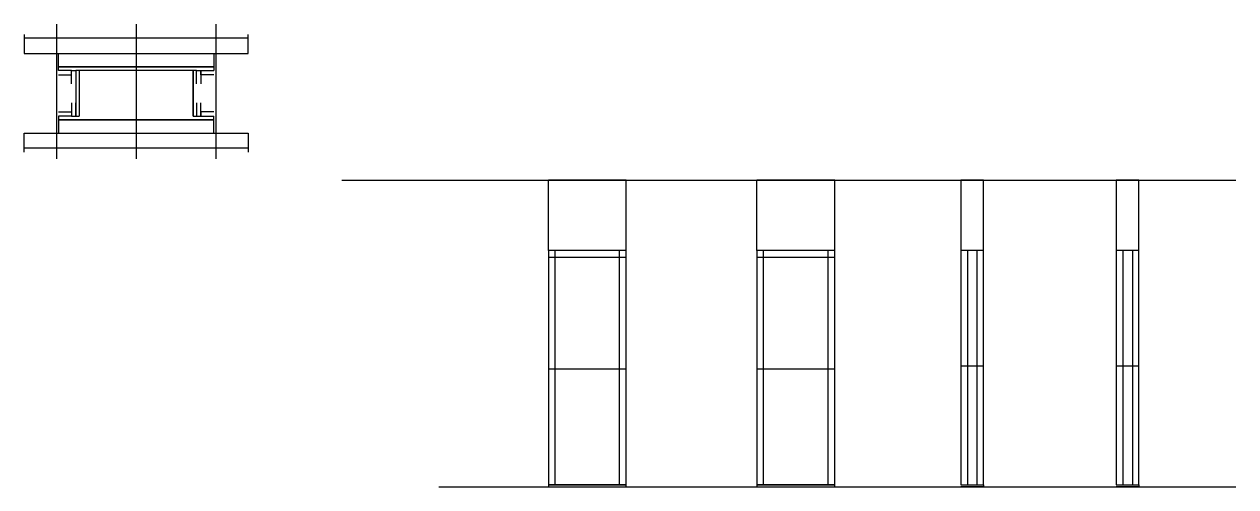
# Model space of a CAD drawing. Header units: metres. Extents: x 1940 to 3217, y 10832 to 11320.
import ezdxf

# ---------------------------------------------------------------- set-up
doc = ezdxf.new("R2010")
doc.units = ezdxf.units.M
for name, color, linetype in [('CHAPA', 7, 'Continuous'), ('COTA', 7, 'Continuous'), ('Hachura', 7, 'Continuous'), ('Madeira', 7, 'Continuous'), ('Nível', 7, 'Continuous'), ('Painéis', 7, 'Continuous'), ('Perfil Metálico', 7, 'Continuous'), ('SARR_2.2x7', 7, 'Continuous'), ('SARRAFO', 7, 'Continuous')]:
    doc.layers.add(name, color=color, linetype=linetype)

msp = doc.modelspace()

# ---------------------------------------------------------------- linework, layer by layer
at = {"layer": 'CHAPA', "color": 7, "lineweight": 25}
for points in [[(1975.9, 11271), (1975.9, 11275), (2139.9, 11275), (2139.9, 11271)], [(1975.9, 11271), (1975.9, 11275), (2139.9, 11275), (2139.9, 11271)], [(1997.9, 11271), (1994.3, 11271), (1994.3, 11223), (1997.9, 11223)], [(1997.9, 11271), (1994.3, 11271), (1994.3, 11223), (1997.9, 11223)], [(2121.5, 11271), (2117.9, 11271), (2117.9, 11223), (2121.5, 11223)], [(2121.5, 11271), (2117.9, 11271), (2117.9, 11223), (2121.5, 11223)], [(1975.9, 11223), (1975.9, 11219), (2139.9, 11219), (2139.9, 11223)], [(1975.9, 11223), (1975.9, 11219), (2139.9, 11219), (2139.9, 11223)]]:
    msp.add_lwpolyline(points, dxfattribs=at)
at = {"layer": 'COTA', "color": 7, "lineweight": 25}
for p, q in [((2574.3, 11155.3), (2492.3, 11155.3)), ((2492.3, 11081.3), (2492.3, 11155.3)), ((2574.3, 11081.3), (2574.3, 11155.3)), ((2794, 11155.3), (2712, 11155.3)), ((2712, 11081.3), (2712, 11155.3)), ((2794, 11081.3), (2794, 11155.3))]:
    msp.add_line(p, q, dxfattribs=at)
for points in [[(2950.9, 11081.3), (2950.9, 11155.3), (2926.9, 11155.3), (2926.9, 11081.3)], [(3114.7, 11081.3), (3114.7, 11155.3), (3090.7, 11155.3), (3090.7, 11081.3)]]:
    msp.add_lwpolyline(points, dxfattribs=at)
at = {"layer": 'Hachura', "color": 7, "lineweight": 25}
for p, q in [((1973.9, 11319.8), (1973.9, 11178)), ((2057.9, 11319.8), (2057.9, 11178)), ((2141.9, 11319.8), (2141.9, 11178))]:
    msp.add_line(p, q, dxfattribs=at)
at = {"layer": 'Madeira', "color": 7, "lineweight": 25}
for points in [[(2139.9, 11289), (2139.9, 11275), (1975.9, 11275), (1975.9, 11289)], [(2139.9, 11205), (2139.9, 11219), (1975.9, 11219), (1975.9, 11205)]]:
    msp.add_lwpolyline(points, dxfattribs=at)
at = {"layer": 'Nível', "color": 7, "lineweight": 25}
for p, q in [((2274.7, 11155.3), (3216.7, 11155.3)), ((2376.8, 10832.3), (3216.7, 10832.3))]:
    msp.add_line(p, q, dxfattribs=at)
at = {"layer": 'Painéis', "color": 7, "lineweight": 25}
for p, q in [((2492.3, 11081.3), (2492.3, 10832.3)), ((2574.3, 11081.3), (2492.3, 11081.3)), ((2574.3, 10832.3), (2574.3, 11081.3)), ((2712, 11081.3), (2712, 10832.3)), ((2794, 11081.3), (2712, 11081.3)), ((2794, 10832.3), (2794, 11081.3)), ((2926.9, 11081.3), (2926.9, 10834.3)), ((2950.9, 11081.3), (2926.9, 11081.3)), ((2950.9, 10834.3), (2950.9, 11081.3)), ((3090.7, 11081.3), (3090.7, 10834.3)), ((3114.7, 11081.3), (3090.7, 11081.3)), ((3114.7, 10834.3), (3114.7, 11081.3)), ((2574.3, 10956.3), (2492.3, 10956.3)), ((2794, 10956.3), (2712, 10956.3)), ((2950.9, 10959.3), (2926.9, 10959.3)), ((3114.7, 10959.3), (3090.7, 10959.3)), ((2492.3, 10834.3), (2574.3, 10834.3)), ((2712, 10834.3), (2794, 10834.3)), ((2926.9, 10834.3), (2950.9, 10834.3)), ((3090.7, 10834.3), (3114.7, 10834.3))]:
    msp.add_line(p, q, dxfattribs=at)
for points in [[(2117.9, 11223), (2117.9, 11271), (1997.9, 11271), (1997.9, 11223)], [(2574.3, 10834.3), (2492.3, 10834.3), (2492.3, 10832.3), (2574.3, 10832.3)], [(2794, 10834.3), (2712, 10834.3), (2712, 10832.3), (2794, 10832.3)], [(2926.9, 10834.3), (2950.9, 10834.3), (2950.9, 10832.3), (2926.9, 10832.3)], [(3090.7, 10834.3), (3114.7, 10834.3), (3114.7, 10832.3), (3090.7, 10832.3)]]:
    msp.add_lwpolyline(points, dxfattribs=at)
at = {"layer": 'Perfil Metálico', "color": 7, "lineweight": 25}
for points in [[(1939.9, 11309), (1939.9, 11289), (2175.9, 11289), (2175.9, 11309)], [(2175.9, 11293), (2175.9, 11305), (1939.9, 11305), (1939.9, 11293)], [(1939.9, 11185), (1939.9, 11205), (2175.9, 11205), (2175.9, 11185)], [(2175.9, 11201), (2175.9, 11189), (1939.9, 11189), (1939.9, 11201)]]:
    msp.add_lwpolyline(points, dxfattribs=at)
at = {"layer": 'SARR_2.2x7', "color": 7, "lineweight": 25}
for p, q in [((2492.3, 11074.3), (2574.3, 11074.3)), ((2499.3, 10956.3), (2499.3, 11081.3)), ((2567.3, 10956.3), (2567.3, 11081.3)), ((2712, 11074.3), (2794, 11074.3)), ((2719, 10956.3), (2719, 11081.3)), ((2787, 10956.3), (2787, 11081.3)), ((2933.9, 11081.3), (2933.9, 10834.3)), ((2943.9, 11081.3), (2943.9, 10834.3)), ((3097.7, 11081.3), (3097.7, 10834.3)), ((3107.7, 11081.3), (3107.7, 10834.3)), ((2499.3, 10834.3), (2499.3, 10956.3)), ((2567.3, 10834.3), (2567.3, 10956.3)), ((2719, 10834.3), (2719, 10956.3)), ((2787, 10834.3), (2787, 10956.3)), ((2499.3, 10834.3), (2499.3, 10834.3)), ((2567.3, 10834.3), (2567.3, 10834.3)), ((2719, 10834.3), (2719, 10834.3)), ((2787, 10834.3), (2787, 10834.3))]:
    msp.add_line(p, q, dxfattribs=at)
at = {"layer": 'SARRAFO', "color": 7, "lineweight": 25}
for points in [[(1975.9, 11266.6), (1989.9, 11266.6), (1989.9, 11271), (1975.9, 11271)], [(1989.9, 11257), (1989.9, 11271), (1994.3, 11271), (1994.3, 11257)], [(2121.5, 11257), (2121.5, 11271), (2125.9, 11271), (2125.9, 11257)], [(2139.9, 11266.6), (2125.9, 11266.6), (2125.9, 11271), (2139.9, 11271)], [(1989.9, 11237), (1989.9, 11223), (1994.3, 11223), (1994.3, 11237)], [(2121.5, 11237), (2121.5, 11223), (2125.9, 11223), (2125.9, 11237)], [(1975.9, 11227.4), (1989.9, 11227.4), (1989.9, 11223), (1975.9, 11223)], [(2139.9, 11227.4), (2125.9, 11227.4), (2125.9, 11223), (2139.9, 11223)]]:
    msp.add_lwpolyline(points, dxfattribs=at)

doc.saveas('drawing.dxf')
